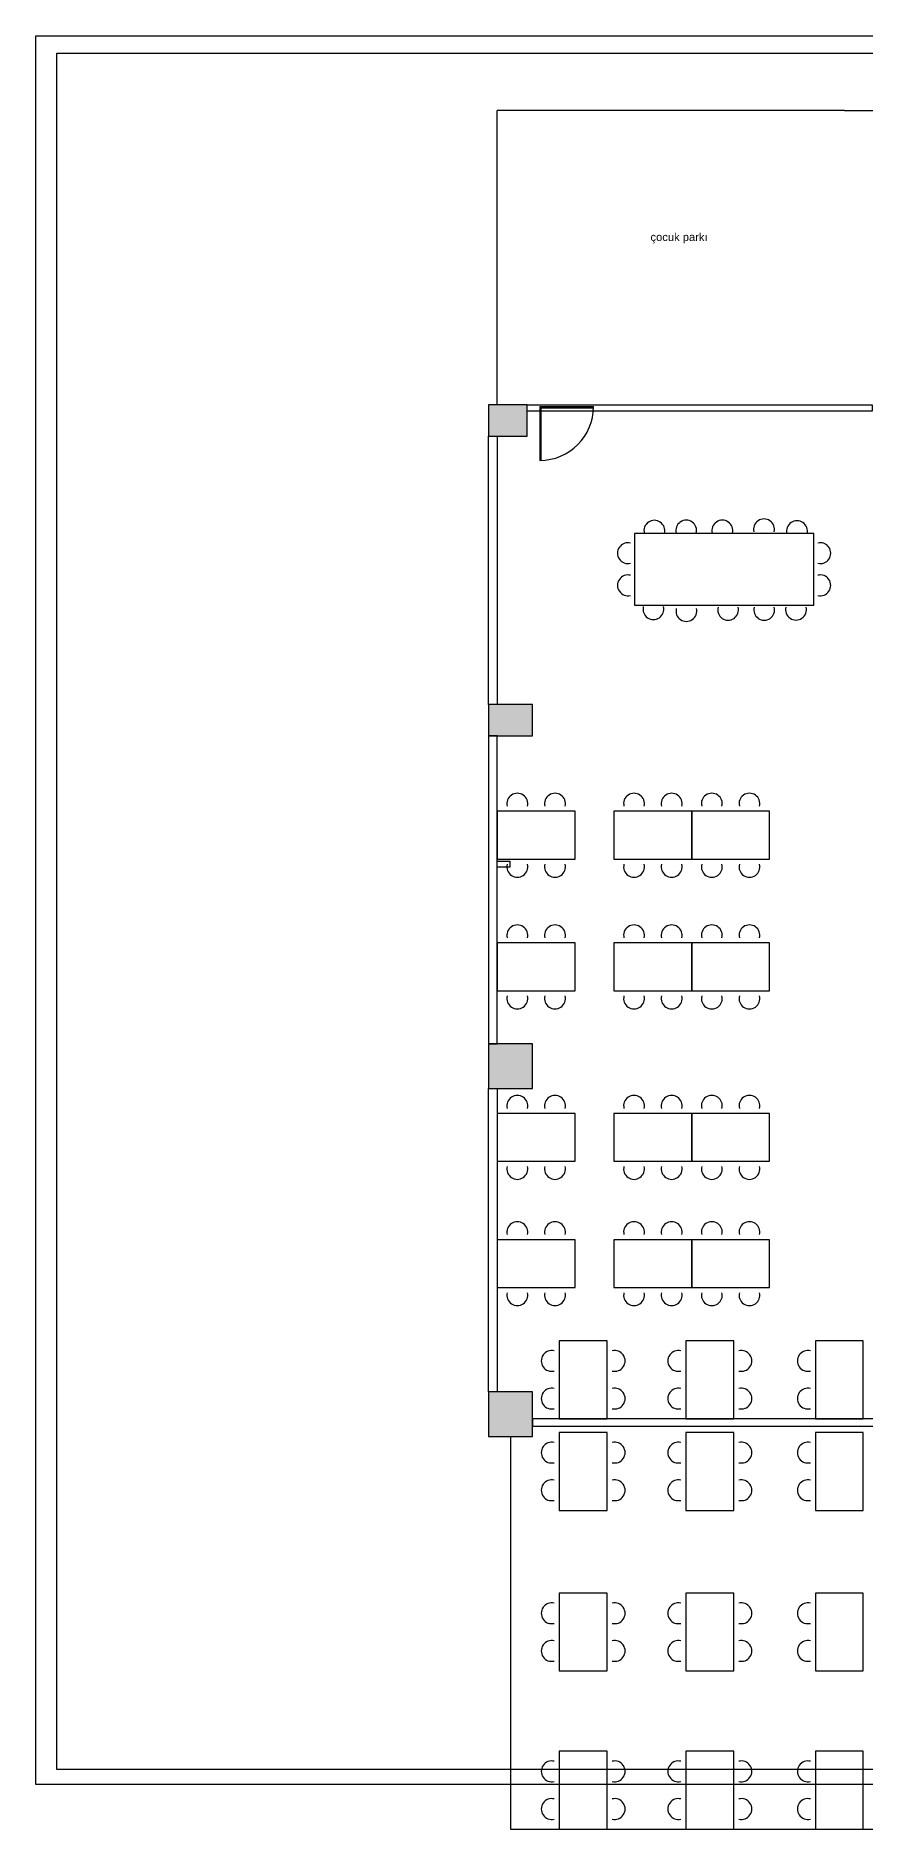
# Model space of a CAD drawing. Header units: millimetres. Extents: x -1066 to 22000, y -1118 to 1876.
# Drawn here: x -1066 to 320, y -1118 to 1876 of the extents above; entities that cross this region are included whole.
import ezdxf

# ---------------------------------------------------------------- set-up
doc = ezdxf.new("R2010")
doc.units = ezdxf.units.MM
for name, color, linetype in [('DUVAR', 1, 'Continuous'), ('kapı ABD', 55, 'Continuous'), ('S2000-025 Antet', 7, 'Continuous')]:
    doc.layers.add(name, color=color, linetype=linetype)
doc.styles.get("Standard").update_dxf_attribs({"font": 'arial.ttf'})

# ---------------------------------------------------------------- blocks, each defined once
blk = doc.blocks.new('rtyjjkw5')
at = {"layer": 'kapı ABD', "color": 7}
for p, q in [((-2, 2), (-2, 90)), ((0, 0), (0, 90)), ((-2, 2), (-90, 2)), ((0, 0), (-90, 0))]:
    blk.add_line(p, q, dxfattribs=at)
blk.add_arc((0, 0), 90, 90, 180, dxfattribs=at)

msp = doc.modelspace()

# ---------------------------------------------------------------- hatches: boundary and pattern name
at = {"layer": 'DUVAR'}
h = msp.add_hatch(dxfattribs=at)
h.set_pattern_fill('ANSI36', color=157)
h.set_pattern_definition([(45, (-3379.9997, 9e-13), (1.683798, 6.173926), [7.9375, -1.5875, 0, -1.5875])])
h.paths.add_polyline_path([(1049.2, 749.9), (1009.5, 749.9), (1009.4, 707.3), (1049.1, 707.3)])
h.paths.add_polyline_path([(-244.8, 1260.3), (-309.2, 1260.3), (-309.2, 1207.7), (-244.8, 1207.7)])
h.paths.add_polyline_path([(-235.7, 759.9), (-309.2, 759.9), (-309.2, 707.3), (-235.7, 707.3)])
h.paths.add_polyline_path([(-235.7, 193.3), (-309.2, 193.3), (-309.2, 118.6), (-294.5, 118.6), (-235.7, 118.6)])
h.paths.add_polyline_path([(-235.7, -387.8), (-309.2, -387.8), (-309.2, -462.5), (-235.7, -462.5)])
h.paths.add_polyline_path([(424, -387.8), (350.5, -387.8), (350.5, -462.5), (424, -462.5)])
h.paths.add_polyline_path([(1069.5, -387.8), (996, -387.8), (996, -462.5), (1069.5, -462.5)])

# ---------------------------------------------------------------- linework, layer by layer
for p, q in [((285.7, 1751.7), (-294.5, 1751.7)), ((-294.5, 1260.3), (-294.5, 1751.7)), ((285.7, 1751.7), (1737.8, 1751.7))]:
    msp.add_line(p, q)
for points in [[(-1030.8, 1847.4), (2959, 1847.4), (2959, -1018.9), (-1030.8, -1018.9)], [(-309.2, 1207.7), (-244.8, 1207.7), (-244.8, 1260.3), (-309.2, 1260.3)], [(-244.8, 1260.3), (332, 1260.3), (332, 1249.8), (-244.8, 1249.8)], [(-309.2, 1207.7), (-294.5, 1207.7), (-294.5, 759.9), (-309.2, 759.9)], [(-309.2, 707.3), (-235.7, 707.3), (-235.7, 759.9), (-309.2, 759.9)], [(-309.2, 193.3), (-294.5, 193.3), (-294.5, 707.3), (-309.2, 707.3)], [(-309.2, 118.6), (-235.7, 118.6), (-235.7, 193.3), (-309.2, 193.3)], [(-309.2, 118.6), (-294.5, 118.6), (-294.5, -387.8), (-309.2, -387.8)], [(-309.2, -462.5), (-235.7, -462.5), (-235.7, -387.8), (-309.2, -387.8)], [(-235.7, -445.2), (350.5, -445.2), (350.5, -432.9), (-235.7, -432.9)]]:
    msp.add_lwpolyline(points, close=True)
at = {"color": 8}
for points in [[(-164.5, 581.5), (-294.5, 581.5), (-294.5, 501.5), (-164.5, 501.5)], [(30.5, 581.5), (-99.5, 581.5), (-99.5, 501.5), (30.5, 501.5)], [(160.5, 581.5), (30.5, 581.5), (30.5, 501.5), (160.5, 501.5)], [(-164.5, 361.6), (-294.5, 361.6), (-294.5, 281.6), (-164.5, 281.6)], [(30.5, 361.6), (-99.5, 361.6), (-99.5, 281.6), (30.5, 281.6)], [(160.5, 361.6), (30.5, 361.6), (30.5, 281.6), (160.5, 281.6)], [(-164.5, 76.9), (-294.5, 76.9), (-294.5, -3.1), (-164.5, -3.1)], [(30.5, 76.9), (-99.5, 76.9), (-99.5, -3.1), (30.5, -3.1)], [(160.5, 76.9), (30.5, 76.9), (30.5, -3.1), (160.5, -3.1)], [(-164.5, -134), (-294.5, -134), (-294.5, -214), (-164.5, -214)], [(30.5, -134), (-99.5, -134), (-99.5, -214), (30.5, -214)], [(160.5, -134), (30.5, -134), (30.5, -214), (160.5, -214)], [(-191, -302.9), (-191, -432.9), (-111, -432.9), (-111, -302.9)], [(20.7, -302.9), (20.7, -432.9), (100.7, -432.9), (100.7, -302.9)], [(237.2, -302.9), (237.2, -432.9), (317.2, -432.9), (317.2, -302.9)], [(-191, -456), (-191, -586), (-111, -586), (-111, -456)], [(20.7, -456), (20.7, -586), (100.7, -586), (100.7, -456)], [(237.2, -456), (237.2, -586), (317.2, -586), (317.2, -456)], [(-191, -724.2), (-191, -854.2), (-111, -854.2), (-111, -724.2)], [(20.7, -724.2), (20.7, -854.2), (100.7, -854.2), (100.7, -724.2)], [(237.2, -724.2), (237.2, -854.2), (317.2, -854.2), (317.2, -724.2)], [(-191, -988.3), (-191, -1118.3), (-111, -1118.3), (-111, -988.3)], [(20.7, -988.3), (20.7, -1118.3), (100.7, -1118.3), (100.7, -988.3)], [(237.2, -988.3), (237.2, -1118.3), (317.2, -1118.3), (317.2, -988.3)]]:
    msp.add_lwpolyline(points, close=True, dxfattribs=at)
msp.add_lwpolyline([(-272.4, -462.5), (-272.4, -1118.3), (626.6, -1118.3)])
for centre, start, end in [((-32, 1050), 345.9261, 194.0739), ((21.2, 1050.2), 345.9261, 194.0739), ((81.5, 1050.2), 345.9261, 194.0739), ((151.2, 1052.3), 345.9261, 194.0739), ((206.3, 1049.2), 345.9261, 194.0739), ((-76.2, 1012.5), 75.9261, 284.0739), ((245.4, 1012.5), 255.9261, 104.0739), ((-76.2, 958.7), 75.9261, 284.0739), ((245.4, 958.7), 255.9261, 104.0739), ((-33.6, 919), 165.9261, 14.0739), ((21.5, 915.9), 165.9261, 14.0739), ((91.2, 918), 165.9261, 14.0739), ((151.5, 918), 165.9261, 14.0739), ((204.7, 918.2), 165.9261, 14.0739), ((-261, 594.2), 345.9261, 194.0739), ((-198.1, 594.2), 345.9261, 194.0739), ((-66, 594.2), 345.9261, 194.0739), ((-3.1, 594.2), 345.9261, 194.0739), ((64, 594.2), 345.9261, 194.0739), ((126.9, 594.2), 345.9261, 194.0739), ((-261, 488.7), 165.9261, 14.0739), ((-198.1, 488.7), 165.9261, 14.0739), ((-66, 488.7), 165.9261, 14.0739), ((-3.1, 488.7), 165.9261, 14.0739), ((64, 488.7), 165.9261, 14.0739), ((126.9, 488.7), 165.9261, 14.0739), ((-261, 374.3), 345.9261, 194.0739), ((-198.1, 374.3), 345.9261, 194.0739), ((-66, 374.3), 345.9261, 194.0739), ((-3.1, 374.3), 345.9261, 194.0739), ((64, 374.3), 345.9261, 194.0739), ((126.9, 374.3), 345.9261, 194.0739), ((-261, 268.8), 165.9261, 14.0739), ((-198.1, 268.8), 165.9261, 14.0739), ((-66, 268.8), 165.9261, 14.0739), ((-3.1, 268.8), 165.9261, 14.0739), ((64, 268.8), 165.9261, 14.0739), ((126.9, 268.8), 165.9261, 14.0739), ((-261, 89.6), 345.9261, 194.0739), ((-198.1, 89.6), 345.9261, 194.0739), ((-66, 89.6), 345.9261, 194.0739), ((-3.1, 89.6), 345.9261, 194.0739), ((64, 89.6), 345.9261, 194.0739), ((126.9, 89.6), 345.9261, 194.0739), ((-261, -15.8), 165.9261, 14.0739), ((-198.1, -15.8), 165.9261, 14.0739), ((-66, -15.8), 165.9261, 14.0739), ((-3.1, -15.8), 165.9261, 14.0739), ((64, -15.8), 165.9261, 14.0739), ((126.9, -15.8), 165.9261, 14.0739), ((-261, -121.3), 345.9261, 194.0739), ((-198.1, -121.3), 345.9261, 194.0739), ((-66, -121.3), 345.9261, 194.0739), ((-3.1, -121.3), 345.9261, 194.0739), ((64, -121.3), 345.9261, 194.0739), ((126.9, -121.3), 345.9261, 194.0739), ((-261, -226.7), 165.9261, 14.0739), ((-198.1, -226.7), 165.9261, 14.0739), ((-66, -226.7), 165.9261, 14.0739), ((-3.1, -226.7), 165.9261, 14.0739), ((64, -226.7), 165.9261, 14.0739), ((126.9, -226.7), 165.9261, 14.0739), ((-203.7, -336.4), 75.9261, 284.0739), ((-98.3, -336.4), 255.9261, 104.0739), ((7.9, -336.4), 75.9261, 284.0739), ((113.4, -336.4), 255.9261, 104.0739), ((224.5, -336.4), 75.9261, 284.0739), ((-203.7, -399.3), 75.9261, 284.0739), ((-98.3, -399.3), 255.9261, 104.0739), ((7.9, -399.3), 75.9261, 284.0739), ((113.4, -399.3), 255.9261, 104.0739), ((224.5, -399.3), 75.9261, 284.0739), ((-203.7, -489.5), 75.9261, 284.0739), ((-98.3, -489.5), 255.9261, 104.0739), ((7.9, -489.5), 75.9261, 284.0739), ((113.4, -489.5), 255.9261, 104.0739), ((224.5, -489.5), 75.9261, 284.0739), ((-203.7, -552.4), 75.9261, 284.0739), ((-98.3, -552.4), 255.9261, 104.0739), ((7.9, -552.4), 75.9261, 284.0739), ((113.4, -552.4), 255.9261, 104.0739), ((224.5, -552.4), 75.9261, 284.0739), ((-203.7, -757.8), 75.9261, 284.0739), ((-98.3, -757.8), 255.9261, 104.0739), ((7.9, -757.8), 75.9261, 284.0739), ((113.4, -757.8), 255.9261, 104.0739), ((224.5, -757.8), 75.9261, 284.0739), ((-203.7, -820.7), 75.9261, 284.0739), ((-98.3, -820.7), 255.9261, 104.0739), ((7.9, -820.7), 75.9261, 284.0739), ((113.4, -820.7), 255.9261, 104.0739), ((224.5, -820.7), 75.9261, 284.0739), ((-203.7, -1021.9), 75.9261, 284.0739), ((-98.3, -1021.9), 255.9261, 104.0739), ((7.9, -1021.9), 75.9261, 284.0739), ((113.4, -1021.9), 255.9261, 104.0739), ((224.5, -1021.9), 75.9261, 284.0739), ((-203.7, -1084.8), 75.9261, 284.0739), ((-98.3, -1084.8), 255.9261, 104.0739), ((7.9, -1084.8), 75.9261, 284.0739), ((113.4, -1084.8), 255.9261, 104.0739), ((224.5, -1084.8), 75.9261, 284.0739)]:
    msp.add_arc(centre, 17.4, start, end, dxfattribs=at)
at = {"layer": 'DUVAR'}
for p, q in [((-65.4, 1045.6), (-65.4, 925.6)), ((234.6, 1045.6), (-65.4, 1045.6)), ((234.6, 925.6), (234.6, 1045.6)), ((-65.4, 925.6), (234.6, 925.6))]:
    msp.add_line(p, q, dxfattribs=at)
at = {"layer": 'DUVAR', "color": 5}
msp.add_lwpolyline([(-273.5, 488.2), (-294.5, 488.2), (-294.5, 498.2), (-273.5, 498.2)], close=True, dxfattribs=at)
at = {"layer": 'S2000-025 Antet'}
msp.add_lwpolyline([(-1065.8, 1876.4), (2969, 1876.4), (2969, -1043.9), (-1065.8, -1043.9)], close=True, dxfattribs=at)

# ---------------------------------------------------------------- block references
at = {"rotation": 180}
msp.add_blockref('rtyjjkw5', (-223.7, 1257.4), dxfattribs=at)

# ---------------------------------------------------------------- texts
at = {"layer": 'DUVAR'}
msp.add_text('çocuk parkı', height=13.365, dxfattribs=at).set_placement((-38.5, 1533.8))

doc.saveas('drawing.dxf')
